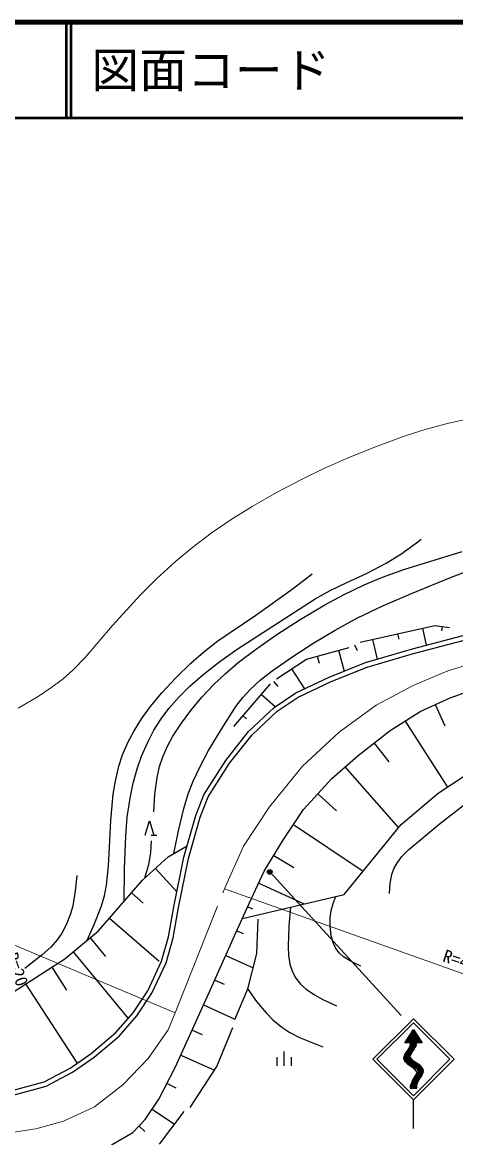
# Model space of a CAD drawing. Units: millimetres, scale not verified. Extents: x 40000 to 680000, y 20000 to 380000.
# Drawn here: x 113170 to 158469, y 263329 to 380000 of the extents above; entities that cross this region are included whole.
import ezdxf
from ezdxf.enums import TextEntityAlignment as Align

# ---------------------------------------------------------------- set-up
doc = ezdxf.new("R2010")
doc.units = ezdxf.units.MM
doc.header["$LTSCALE"] = 1000
doc.linetypes.add('CHAIN', pattern=[18.5, 12, -1.5, 3.5, -1.5])
for name, color, linetype, lineweight in [('M-BGD', 7, 'Continuous', 25), ('M-BMK', 2, 'CHAIN', 13), ('M-STR-HTXT', 7, 'Continuous', 13), ('M-STR-STRC', 7, 'Continuous', 25), ('M-TTL', 2, 'Continuous', 140), ('M-TTL-LINE', 7, 'Continuous', 50)]:
    doc.layers.add(name, color=color, linetype=linetype, lineweight=lineweight)
doc.layers.add('M-TTL-TXT', color=7, linetype='Continuous')
doc.styles.add('ＭＳ ゴシック', font='')
doc.styles.get('ＭＳ ゴシック').set_extended_font_data('MS Gothic')

msp = doc.modelspace()

# ---------------------------------------------------------------- linework, layer by layer
at = {"layer": 'M-BGD'}
for p, q in [((148476, 315158), (156298, 316922)), ((154995, 316628), (155397, 314846)), ((156298, 316922), (157832, 316692)), ((157065, 316807), (156994, 316333)), ((149780, 315452), (150248, 313377)), ((152387, 316040), (152517, 315467)), ((153940, 314458), (159780, 316011)), ((154075, 313977), (159909, 315528)), ((142878, 313394), (147326, 314621)), ((146214, 314315), (146817, 312127)), ((147901, 314890), (148175, 314302)), ((149052, 313026), (153940, 314458)), ((149216, 312553), (154075, 313977)), ((139734, 311324), (142878, 313394)), ((143990, 313701), (144195, 312958)), ((145237, 311490), (149052, 313026)), ((141306, 312359), (142674, 310282)), ((145437, 311032), (149216, 312553)), ((135286, 306339), (139120, 310787)), ((139427, 311055), (139884, 310533)), ((141754, 309849), (145237, 311490)), ((142001, 309412), (145437, 311032)), ((157891, 309345), (162179, 310878)), ((138161, 309675), (139615, 308422)), ((139480, 308332), (141754, 309849)), ((139792, 307940), (142001, 309412)), ((154750, 307921), (157891, 309345)), ((136821, 305824), (139480, 308332)), ((156320, 308633), (157321, 306424)), ((136244, 307451), (136605, 307140)), ((137191, 305486), (139792, 307940)), ((151608, 305909), (154750, 307921)), ((153179, 306915), (157605, 300006)), ((134427, 302781), (136821, 305824)), ((148271, 303308), (151608, 305909)), ((134835, 302492), (137191, 305486)), ((149940, 304608), (151477, 302636)), ((132155, 299205), (134427, 302781)), ((132602, 298977), (134835, 302492)), ((145522, 300903), (148271, 303308)), ((146897, 302105), (152477, 295728)), ((156639, 299368), (159388, 301184)), ((142578, 297670), (145522, 300903)), ((131294, 297027), (132155, 299205)), ((131768, 296866), (132602, 298977)), ((144050, 299286), (146001, 297509)), ((152762, 296080), (156639, 299368)), ((140467, 294529), (142578, 297670)), ((126027, 294983), (126477, 296483)), ((126477, 296483), (126927, 294983)), ((130054, 292665), (131294, 297027)), ((130541, 292547), (131768, 296866)), ((141522, 296099), (148805, 291206)), ((146823, 288766), (152762, 296080)), ((126627, 294983), (127227, 294983)), ((138455, 291191), (140467, 294529)), ((128416, 292711), (130396, 293866)), ((139461, 292860), (141546, 291603)), ((125732, 290257), (128416, 292711)), ((129019, 287488), (130054, 292665)), ((129510, 287393), (130541, 292547)), ((127074, 291484), (129345, 289000)), ((136688, 287363), (138455, 291191)), ((121131, 284966), (125732, 290257)), ((137887, 289957), (142629, 287776)), ((124582, 288934), (125798, 287876)), ((136184, 286254), (146823, 288766)), ((128440, 284335), (129019, 287488)), ((128928, 284222), (129510, 287393)), ((135503, 284755), (136688, 287363)), ((136752, 287488), (137226, 287270)), ((122281, 286289), (127465, 281780)), ((137688, 282608), (137835, 286191)), ((117603, 282051), (121131, 284966)), ((132706, 278522), (135503, 284755)), ((135604, 284965), (136247, 284676)), ((120249, 284237), (121866, 282280)), ((127721, 281795), (128440, 284335)), ((128191, 281621), (128928, 284222)), ((118485, 282780), (124245, 275807)), ((134445, 282388), (137303, 281102)), ((136743, 278915), (137688, 282608)), ((112158, 278524), (117603, 282051)), ((126281, 278675), (127721, 281795)), ((126719, 278430), (128191, 281621)), ((116242, 281169), (117799, 278765)), ((113519, 279406), (118863, 271157)), ((133286, 279810), (134252, 279375)), ((135369, 275676), (136743, 278915)), ((124751, 276380), (126281, 278675)), ((125148, 276075), (126719, 278430)), ((129163, 270655), (132706, 278522)), ((132115, 277211), (135394, 275734)), ((122932, 274322), (124751, 276380)), ((123283, 273964), (125148, 276075)), ((120377, 272152), (122932, 274322)), ((130934, 274589), (131982, 274117)), ((133504, 270768), (135173, 274841)), ((120682, 271755), (123283, 273964)), ((118163, 270612), (120377, 272152)), ((129753, 271967), (133256, 270389)), ((140512, 272336), (140512, 270836)), ((118424, 270185), (120682, 271755)), ((130706, 266498), (133504, 270768)), ((139762, 271736), (139762, 270836)), ((141262, 271736), (141262, 270836)), ((115466, 269184), (118163, 270612)), ((115652, 268716), (118424, 270185)), ((127435, 267357), (129163, 270655)), ((111982, 268229), (115466, 269184)), ((112069, 267734), (115652, 268716)), ((128299, 269006), (129204, 268532)), ((126022, 265237), (127435, 267357)), ((126728, 266297), (129079, 264730)), ((127493, 262635), (130094, 266071)), ((124726, 263863), (126022, 265237)), ((122488, 262567), (124726, 263863)), ((125374, 264550), (125993, 263966))]:
    msp.add_line(p, q, dxfattribs=at)
for points in [[(123824, 288063), (123844, 291462), (123973, 294852), (124146, 296849), (124426, 298832), (124749, 300402), (125164, 301908), (125631, 303236), (126274, 304712), (126933, 305955), (127682, 307141), (128493, 308224), (129549, 309428), (130690, 310557), (132049, 311750), (133672, 313021), (135632, 314415), (143798, 319684), (145362, 320569), (147015, 321381), (149202, 322378), (151214, 323412), (152731, 324374), (154362, 325540), (154875, 325921)], [(126921, 297403), (127038, 299222), (127260, 301010), (127519, 302171), (127854, 303183), (128339, 304276), (128919, 305333), (129806, 306690), (130787, 308006), (131940, 309397), (133162, 310714), (134361, 311856), (135737, 313018), (137645, 314476), (139778, 315967), (142207, 317540), (144780, 319078), (146739, 320125), (148905, 321159), (150807, 321950), (153064, 322765), (159143, 324646)], [(129024, 293066), (129483, 295439), (130039, 297776), (130510, 299297), (131021, 300610), (131786, 302233), (132646, 303819), (133976, 306072), (135495, 308436), (136224, 309382), (137005, 310231), (138029, 311179), (139284, 312180), (141437, 313679), (143652, 315098), (145881, 316433), (148213, 317710), (150927, 318986), (153865, 320251), (157932, 321918), (162039, 323487)], [(119937, 283979), (120696, 285630), (121427, 287493), (121759, 288638), (121976, 289760), (122175, 291754), (122270, 293707), (122416, 296501), (122671, 299247), (122894, 300631), (123265, 302189), (123652, 303364), (124199, 304657), (124848, 305904), (125626, 307152), (126571, 308444), (127724, 309828), (129218, 311441), (130792, 312982), (132143, 314168), (133602, 315302), (137574, 318002), (141379, 320722), (143462, 322323)], [(151552, 288888), (151615, 289905), (151787, 290876), (151998, 291454), (152373, 292128), (152850, 292756), (153556, 293490), (156734, 296108), (159720, 298427)], [(126652, 294378), (126567, 293176), (126364, 291876), (125953, 290459)], [(118876, 290758), (118707, 289161), (118435, 287585), (118203, 286732), (117767, 285605), (117293, 284718), (116805, 284010), (116145, 283258), (115261, 282442), (113431, 281019)], [(148547, 281259), (147602, 281709), (146746, 282237), (146314, 282626), (145949, 283112), (145688, 283645), (145459, 284430), (145333, 285465), (145341, 286319), (145446, 287110), (145683, 287925), (145936, 288557)], [(141214, 287442), (141031, 285468), (140954, 283377), (141007, 282344), (141178, 281344), (141434, 280595), (141750, 280019), (142251, 279404), (142854, 278862), (143696, 278280), (144598, 277781), (146016, 277118)], [(136728, 278879), (137659, 277577), (138644, 276382), (139356, 275672), (140287, 274905), (141120, 274349), (142156, 273802), (144583, 272849)]]:
    msp.add_lwpolyline(points, dxfattribs=at)
at = {"layer": 'M-BMK'}
for p, q in [((157657, 312175), (159989, 312850)), ((154038, 310641), (157657, 312175)), ((150172, 308555), (154038, 310641)), ((146307, 305733), (150172, 308555)), ((142442, 302175), (146307, 305733)), ((139007, 297941), (142442, 302175)), ((136307, 293831), (139007, 297941)), ((134299, 289353), (136307, 293831)), ((129161, 276393), (134299, 289353)), ((128399, 274611), (129161, 276393)), ((126314, 271605), (128399, 274611)), ((123675, 268844), (126314, 271605)), ((120731, 266574), (123675, 268844)), ((117479, 265041), (120731, 266574)), ((114595, 264243), (117479, 265041)), ((111589, 263813), (114595, 264243))]:
    msp.add_line(p, q, dxfattribs=at)
at = {"layer": 'M-STR-HTXT'}
for p, q in [((134299, 289353), (162201, 279405)), ((110747, 284114), (129161, 276393))]:
    msp.add_line(p, q, dxfattribs=at)
msp.add_lwpolyline([(112733, 308266), (114820, 309483), (116156, 310368), (117423, 311336), (118474, 312277), (119728, 313562), (122608, 316906), (125506, 320105), (127233, 321820), (129152, 323576), (131002, 325109), (132919, 326557), (134999, 327979), (137205, 329358), (139756, 330825), (142408, 332229), (144680, 333329), (147246, 334448), (150103, 335598), (153297, 336768), (155392, 337438), (157618, 338032), (159964, 338549)], dxfattribs=at)
at = {"layer": 'M-STR-STRC'}
for p, q in [((139030, 291134), (152773, 276103)), ((149813, 271529), (154056, 275772)), ((154056, 275347), (150238, 271529)), ((154056, 275772), (158299, 271529)), ((157874, 271529), (154056, 275347)), ((153156, 273261), (154056, 274661)), ((153747, 274180), (154409, 273151)), ((153824, 274300), (154492, 273261)), ((153901, 274420), (154647, 273261)), ((153979, 274541), (154801, 273261)), ((154056, 274661), (154956, 273261)), ((153706, 273261), (153156, 273261)), ((153206, 273338), (153256, 273261)), ((153283, 273459), (153410, 273261)), ((153360, 273579), (153565, 273261)), ((153438, 273699), (154170, 272560)), ((153515, 273819), (154248, 272680)), ((153592, 273940), (154320, 272807)), ((153670, 274060), (154380, 272955)), ((153702, 273047), (154088, 272447)), ((154956, 273261), (154406, 273261)), ((153054, 271891), (153753, 270805)), ((153121, 272028), (154001, 270660)), ((153198, 272148), (154260, 270497)), ((153280, 272261), (154892, 269753)), ((153361, 272376), (153694, 271859)), ((153444, 272488), (153760, 271996)), ((153522, 272607), (153837, 272117)), ((153596, 272732), (153918, 272230)), ((153658, 272876), (154003, 272338)), ((154056, 267286), (149813, 271529)), ((150238, 271529), (154056, 267711)), ((153008, 271723), (153473, 271000)), ((154012, 271364), (154969, 269875)), ((158299, 271529), (154056, 267286)), ((154056, 267711), (157874, 271529)), ((154259, 271219), (155039, 270006)), ((154529, 271040), (155093, 270162)), ((154873, 270745), (155078, 270426)), ((154092, 269555), (154440, 269015)), ((154176, 269666), (154502, 269159)), ((154260, 269776), (154572, 269290)), ((154340, 269891), (154651, 269408)), ((154412, 270020), (154731, 269524)), ((154460, 270186), (154812, 269637)), ((153693, 268734), (153828, 268524)), ((153706, 268524), (154406, 268524)), ((153719, 268934), (153983, 268524)), ((153777, 269084), (154137, 268524)), ((153848, 269215), (154292, 268524)), ((153926, 269334), (154401, 268595)), ((154008, 269447), (154401, 268835)), ((154056, 264286), (154056, 267286))]:
    msp.add_line(p, q, dxfattribs=at)
for points in [[(153706, 273261), (153660, 272879), (153454, 272506), (153200, 272152), (153006, 271674), (153124, 271349), (153417, 271045), (154006, 270657), (154457, 270158), (154023, 269469), (153695, 268674), (153706, 268524)], [(154406, 268524), (154406, 268874), (154555, 269256), (154921, 269795), (155106, 270274), (154990, 270600), (154705, 270905), (154064, 271336), (153678, 271789), (154406, 273261)]]:
    msp.add_lwpolyline(points, dxfattribs=at)
for radius in [250, 150, 50]:
    msp.add_circle((139030, 291134), radius, dxfattribs=at)
at = {"layer": 'M-TTL'}
msp.add_line((680000, 380000), (40000, 380000), dxfattribs=at)
at = {"layer": 'M-TTL-LINE'}
for p, q in [((117750, 380000), (117750, 370000)), ((118250, 380000), (118250, 370000)), ((40000, 370000), (680000, 370000))]:
    msp.add_line(p, q, dxfattribs=at)

# ---------------------------------------------------------------- texts
at = {"layer": 'M-STR-HTXT', "style": 'ＭＳ ゴシック'}
for s, rotation, p in [('R=20', 289.9, (111015, 282274)), ('R=40', 341.6, (156891, 281426))]:
    msp.add_text(s, height=1320, rotation=rotation, dxfattribs=at).set_placement(p, align=Align.BOTTOM_LEFT)
at = {"layer": 'M-TTL-TXT', "style": 'ＭＳ ゴシック'}
msp.add_text('図面コード', height=3666, dxfattribs=at).set_placement((120380, 375000), align=Align.MIDDLE_LEFT)

doc.saveas('drawing.dxf')
